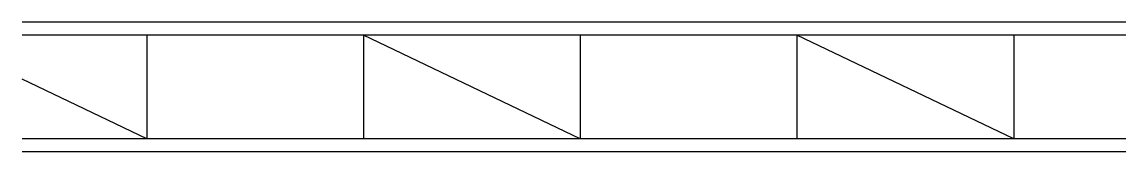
# Model space of a CAD drawing. Header units: millimetres. Extents: x -3433 to 3356, y -400 to 400.
import ezdxf

# ---------------------------------------------------------------- set-up
doc = ezdxf.new("R2010")
doc.units = ezdxf.units.MM

msp = doc.modelspace()

# ---------------------------------------------------------------- linework, layer by layer
for p, q in [((3356.5, 400), (-3433.1, 400)), ((3356.5, 320), (-3433.1, 320)), ((-2666.7, 320), (-2666.7, -320)), ((0, -320), (-1333.3, 320)), ((-1333.3, 320), (-1333.3, -320)), ((0, 320), (0, -320)), ((1333.3, 320), (1333.3, -320)), ((2666.7, -320), (1333.3, 320)), ((2666.7, 320), (2666.7, -320)), ((-2666.7, -320), (-3433.1, 47.9)), ((3356.5, -320), (-3433.1, -320)), ((3356.5, -400), (-3433.1, -400))]:
    msp.add_line(p, q)

doc.saveas('drawing.dxf')
